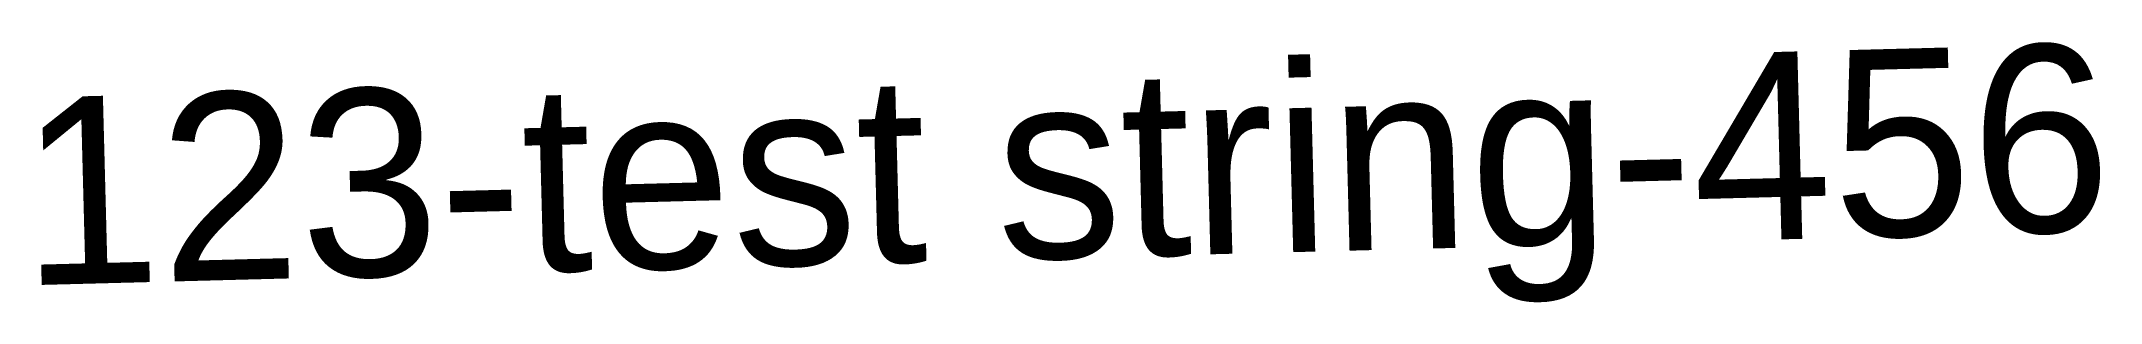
# Model space of a CAD drawing. Header units: inches. Extents: x 15.55 to 21.48, y 16.45 to 17.2.
import ezdxf

# ---------------------------------------------------------------- set-up
doc = ezdxf.new("R2010")
doc.units = ezdxf.units.IN
doc.header["$MEASUREMENT"] = 0

msp = doc.modelspace()

# ---------------------------------------------------------------- texts
msp.add_text('123-test string-456', height=0.54, rotation=1.5).set_placement((15.5, 16.5))

doc.saveas('drawing.dxf')
